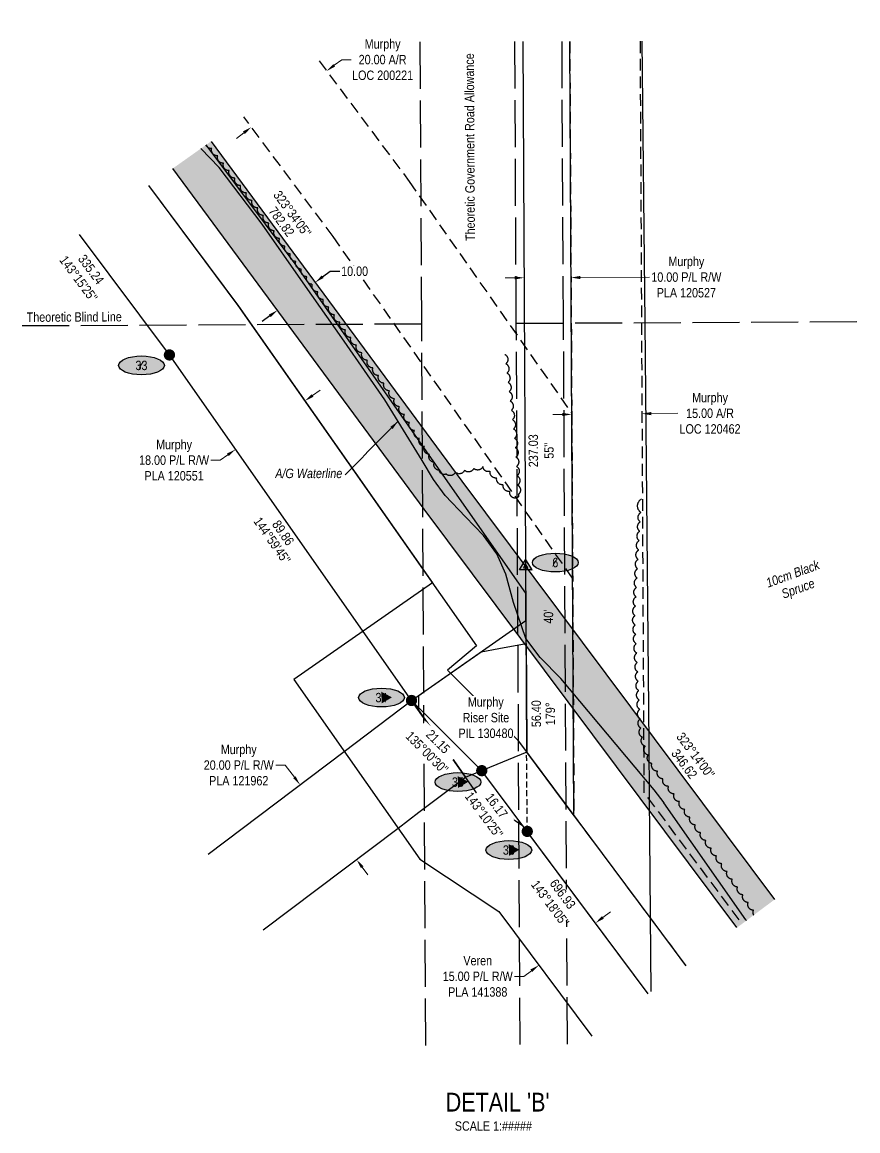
# Model space of a CAD drawing. Extents: x 522460 to 527368, y 6046501 to 6050026.
# Drawn here: x 522489 to 523379, y 6046619 to 6047799 of the extents above; entities that cross this region are included whole.
import ezdxf
from ezdxf.enums import TextEntityAlignment as Align

# ---------------------------------------------------------------- set-up
doc = ezdxf.new("R2010")
doc.units = 0
doc.header["$LTSCALE"] = 5
doc.header["$PDSIZE"] = 0.5
for name, pattern in [('0', [1, 1, 0]), ('foc-ACCESSROAD', [3.75, 2.5, -1.25]), ('foc-TRAV', [1.875, 1.25, -0.625]), ('foc-UNSURVEYED', [12.5, 10, -2.5])]:
    doc.linetypes.add(name, pattern=pattern)
doc.layers.get('Defpoints').update_dxf_attribs({"color": 9})
for name, color, linetype in [('AS-PIPE-AG', 44, 'Continuous'), ('AS-PIPE-UG-T', 44, 'Continuous'), ('C-AR', 13, 'foc-ACCESSROAD'), ('C-RW', 13, 'Continuous'), ('C-WS', 13, 'foc-ACCESSROAD'), ('DETAIL-T', 7, 'Continuous'), ('F-RW', 190, 'Continuous'), ('L-BD1', 253, 'Continuous'), ('L-MON', 1, 'Continuous'), ('L-ROAD-T', 7, 'Continuous'), ('L-USEC', 7, 'foc-UNSURVEYED'), ('P-ELEVATION', 7, 'Continuous'), ('P-PROPOSED', 10, 'Continuous'), ('P-PROPOSED-H', 21, 'Continuous'), ('P-STATION', 7, 'Continuous'), ('P-TRAV', 4, 'foc-TRAV'), ('P-TXT', 4, 'Continuous'), ('T-BUSH', 110, '0'), ('T-BUSH-T', 110, 'Continuous')]:
    doc.layers.add(name, color=color, linetype=linetype)
for name, color, linetype, lineweight in [('C-AR-T', 13, 'Continuous', 9), ('C-RW-T', 13, 'Continuous', 9), ('C-WS-T', 13, 'Continuous', 9), ('F-RW-T', 190, 'Continuous', 9)]:
    doc.layers.add(name, color=color, linetype=linetype, lineweight=lineweight)
doc.styles.add('80', font='ARIALN.TTF', dxfattribs={"height": 10})
doc.styles.add('80CG', font='ARIALN.TTF', dxfattribs={"height": 10})
doc.styles.add('80L', font='ARIALN.TTF', dxfattribs={"height": 10})
doc.dimstyles.new('Compass 5 000', dxfattribs={"dimscale": 5, "dimtxt": 9, "dimasz": 2, "dimexe": 0.2, "dimexo": 0.0625, "dimgap": 0.5, "dimtad": 0, "dimtih": 1, "dimtoh": 1, "dimzin": 0, "dimdsep": 46, "dimtxsty": '80CG', "dimcen": 0.1, "dimse1": 1, "dimse2": 1, "dimclrd": 256, "dimclrt": 256, "dimaunit": 1, "dimadec": 4, "dimazin": 0, "dimtfac": 0.06, "dimtofl": 0, "dimtmove": 0, "dimatfit": 1, "dimfxl": 0.2, "dimtolj": 1, "dimtzin": 0, "dimlwd": -1, "dimarcsym": 0})

# ---------------------------------------------------------------- blocks, each defined once
blk = doc.blocks.new('*D394')
at = {"layer": 'C-AR-T', "transparency": 16777216}
for p, q in [((522769.4, 6047008.4), (522759.4, 6047008.4)), ((522779.1, 6046995.5), (522769.4, 6047008.4)), ((522851.3, 6046899.7), (522857.3, 6046891.7))]:
    blk.add_line(p, q, dxfattribs=at)
for points in [[(522780.4, 6046996.5), (522777.8, 6046994.5), (522785.1, 6046987.5)], [(522852.7, 6046900.7), (522850, 6046898.7), (522845.3, 6046907.7)]]:
    blk.add_solid(points, dxfattribs=at)
at = {"layer": 'Defpoints', "color": 0, "transparency": 16777216}
for p in [(522948.5, 6047110.6), (523008.7, 6047030.8), (522845.3, 6046907.7)]:
    blk.add_point(p, dxfattribs=at)
at = {"layer": 'C-AR-T', "transparency": 16777216, "insert": (522719.9, 6047008.4), "char_height": 10, "attachment_point": 5, "style": '80CG', "bg_fill": 3, "box_fill_scale": 1.1, "bg_fill_color": 256, "bg_fill_true_color": 13158600, "bg_fill_transparency": 0}
blk.add_mtext('\\A1;Murphy\\P20.00 P/L R/W\\PPLA 121962', dxfattribs=at)
blk = doc.blocks.new('*D395')
at = {"layer": 'C-AR-T', "transparency": 16777216}
for p, q in [((523064.3, 6047381.7), (523054.3, 6047381.6)), ((523158.9, 6047382.6), (523187.2, 6047382.9))]:
    blk.add_line(p, q, dxfattribs=at)
for points in [[(523064.3, 6047383.3), (523064.3, 6047380), (523074.3, 6047381.8)], [(523158.9, 6047384.3), (523159, 6047380.9), (523148.9, 6047382.5)]]:
    blk.add_solid(points, dxfattribs=at)
at = {"layer": 'Defpoints', "color": 0, "transparency": 16777216}
for p in [(523074.3, 6047380.8), (523148.9, 6047382.5), (523149, 6047381.5)]:
    blk.add_point(p, dxfattribs=at)
at = {"layer": 'C-AR-T', "transparency": 16777216, "insert": (523221.4, 6047382.9), "char_height": 10, "attachment_point": 5, "style": '80CG'}
blk.add_mtext('\\A1;Murphy\\P15.00 A/R\\PLOC 120462', dxfattribs=at)
blk = doc.blocks.new('fdia')
at = {"color": 255, "const_width": 1}
blk.add_lwpolyline([(-0.5, 0, 1), (0.5, 0, 1)], format="xyb", close=True, dxfattribs=at)
blk = doc.blocks.new('Fdiaa')
blk.add_blockref('fdia', (0, 0))
blk = doc.blocks.new('fdib')
at = {"color": 1, "const_width": 1.6}
blk.add_lwpolyline([(-0.4, 0, 1), (0.4, 0, 1)], format="xyb", close=True, dxfattribs=at)
at = {"color": 1}
blk.add_circle((0, 0), 0.8, dxfattribs=at)
blk = doc.blocks.new('Fdibb')
blk.add_blockref('fdib', (0, 0))
blk = doc.blocks.new('fdicc')
for name in ['Fdibb', 'Fdiaa']:
    blk.add_blockref(name, (0, 0))
blk = doc.blocks.new('FDI')
blk.add_blockref('fdicc', (0, 0))
blk = doc.blocks.new('TRIA')
blk.add_hatch(color=255).paths.add_polyline_path([(-0.04, 1.52), (-1.47, -0.87), (1.39, -0.87)])
blk = doc.blocks.new('Hybrid_EC')
at = {"color": 251}
for points in [[(-1.3, -0.74), (0, 1.42), (1.3, -0.74)], [(0.47, -0.26), (0, 0.53), (-0.47, -0.26)]]:
    blk.add_lwpolyline(points, close=True, dxfattribs=at)
at = {"layer": 'Defpoints'}
blk.add_circle((0, 0), 0.05, dxfattribs=at)
at = {"xscale": 1.2, "yscale": 1.2, "zscale": 1.2}
blk.add_blockref('TRIA', (0.05, 0.06), dxfattribs=at)
blk = doc.blocks.new('*D397')
at = {"layer": 'C-RW-T', "transparency": 16777216}
for p, q in [((523013.5, 6047527.1), (523003.5, 6047527.1)), ((523083.5, 6047527.5), (523157.1, 6047527.9))]:
    blk.add_line(p, q, dxfattribs=at)
for points in [[(523013.5, 6047528.8), (523013.5, 6047525.4), (523023.5, 6047527.2)], [(523083.5, 6047529.2), (523083.5, 6047525.8), (523073.5, 6047527.4)]]:
    blk.add_solid(points, dxfattribs=at)
at = {"layer": 'Defpoints', "color": 0, "transparency": 16777216}
for p in [(523023.5, 6047529.6), (523023.5, 6047527.2), (523073.5, 6047529.9)]:
    blk.add_point(p, dxfattribs=at)
at = {"layer": 'C-RW-T', "transparency": 16777216, "insert": (523196.2, 6047527.9), "char_height": 10, "attachment_point": 5, "style": '80CG'}
blk.add_mtext('\\A1;Murphy\\P10.00 P/L R/W\\PPLA 120527', dxfattribs=at)
blk = doc.blocks.new('*D411')
at = {"layer": 'Defpoints', "color": 0, "transparency": 16777216}
for p in [(522801.2, 6047522.3), (522806.1, 6047515.7), (522765.9, 6047486)]:
    blk.add_point(p, dxfattribs=at)
at = {"layer": 'P-TXT', "transparency": 16777216}
for p, q in [((522809.2, 6047528.2), (522817.3, 6047534.1)), ((522817.3, 6047534.1), (522827.3, 6047534.1)), ((522752.9, 6047486.7), (522744.9, 6047480.7))]:
    blk.add_line(p, q, dxfattribs=at)
for points in [[(522808.2, 6047529.6), (522810.2, 6047526.9), (522801.2, 6047522.3)], [(522751.9, 6047488), (522753.9, 6047485.3), (522761, 6047492.6)]]:
    blk.add_solid(points, dxfattribs=at)
at = {"layer": 'P-TXT', "transparency": 16777216, "insert": (522843.2, 6047534.1), "char_height": 10, "attachment_point": 5, "style": '80CG', "bg_fill": 3, "box_fill_scale": 1.1, "bg_fill_color": 256, "bg_fill_true_color": 13158600, "bg_fill_transparency": 0}
blk.add_mtext('\\A1;10.00', dxfattribs=at)
blk = doc.blocks.new('*U407')
at = {"layer": 'P-ELEVATION'}
h = blk.add_hatch(color=111, dxfattribs=at)
h.dxf.hatch_style = 1
edge = h.paths.add_edge_path()
edge.add_ellipse((0, 0), major_axis=(-24.4, 0), ratio=0.410256, start_angle=0, end_angle=360)
at = {"layer": 'P-ELEVATION', "color": 7, "flags": 128}
blk.add_lwpolyline([(0, 0, 12.5, 0, 0), (-1.4, 0.9, 0, 0, 0)], format="xyseb", dxfattribs=at)
at = {"layer": 'P-ELEVATION', "color": 7}
blk.add_ellipse((0, 0), major_axis=(-24.4, 0), ratio=0.410256, dxfattribs=at)
at = {"layer": 'P-ELEVATION', "style": '80'}
blk.add_attdef('ELEVATION', text='', height=10, dxfattribs=at).set_placement((0, 0), align=Align.MIDDLE_CENTER)
blk = doc.blocks.new('*U412')
at = {"layer": 'P-ELEVATION'}
h = blk.add_hatch(color=111, dxfattribs=at)
h.dxf.hatch_style = 1
edge = h.paths.add_edge_path()
edge.add_ellipse((0, 0), major_axis=(-24.4, 0), ratio=0.410256, start_angle=0, end_angle=360)
at = {"layer": 'P-ELEVATION', "color": 7, "flags": 128}
blk.add_lwpolyline([(0, 0, 12.5, 0, 0), (11.1, 0.3, 0, 0, 0)], format="xyseb", dxfattribs=at)
at = {"layer": 'P-ELEVATION', "color": 7}
blk.add_ellipse((0, 0), major_axis=(-24.4, 0), ratio=0.410256, dxfattribs=at)
at = {"layer": 'P-ELEVATION', "style": '80'}
blk.add_attdef('ELEVATION', text='', height=10, dxfattribs=at).set_placement((0, 0), align=Align.MIDDLE_CENTER)
blk = doc.blocks.new('*D413')
at = {"layer": 'C-RW-T', "transparency": 16777216}
for p, q in [((522798.5, 6047401.8), (522806.6, 6047407.6)), ((522700.2, 6047333), (522690.2, 6047333)), ((522708.4, 6047338.8), (522700.2, 6047333))]:
    blk.add_line(p, q, dxfattribs=at)
for points in [[(522797.5, 6047403.2), (522799.4, 6047400.5), (522790.3, 6047396.1)], [(522707.4, 6047340.1), (522709.3, 6047337.4), (522716.6, 6047344.5)]]:
    blk.add_solid(points, dxfattribs=at)
at = {"layer": 'Defpoints', "color": 0, "transparency": 16777216}
for p in [(522789.5, 6047397.2), (522715.8, 6047345.6), (522716.6, 6047344.5)]:
    blk.add_point(p, dxfattribs=at)
at = {"layer": 'C-RW-T', "transparency": 16777216, "insert": (522651.1, 6047333), "char_height": 10, "attachment_point": 5, "style": '80CG'}
blk.add_mtext('\\A1;Murphy\\P18.00 P/L R/W\\PPLA 120551', dxfattribs=at)
blk = doc.blocks.new('*D486')
at = {"layer": 'C-AR-T', "transparency": 16777216}
for p, q in [((522821.5, 6047753.4), (522829.5, 6047759.4)), ((522829.5, 6047759.4), (522839.5, 6047759.4)), ((522725.4, 6047681.6), (522717.4, 6047675.6))]:
    blk.add_line(p, q, dxfattribs=at)
for points in [[(522820.5, 6047754.7), (522822.5, 6047752), (522813.5, 6047747.4)], [(522724.4, 6047683), (522726.4, 6047680.3), (522733.4, 6047687.6)]]:
    blk.add_solid(points, dxfattribs=at)
at = {"layer": 'Defpoints', "color": 0, "transparency": 16777216}
for p in [(522813.5, 6047747.4), (522833.6, 6047720.5), (522753.5, 6047660.7)]:
    blk.add_point(p, dxfattribs=at)
at = {"layer": 'C-AR-T', "transparency": 16777216, "insert": (522873, 6047759.4), "char_height": 10, "attachment_point": 5, "style": '80CG'}
blk.add_mtext('\\A1;Murphy\\P20.00 A/R\\PLOC 200221', dxfattribs=at)
blk = doc.blocks.new('*D487')
at = {"layer": 'Defpoints', "color": 0, "transparency": 16777216}
for p in [(523103.5, 6046834.8), (523039.3, 6046795.5), (523043.4, 6046790)]:
    blk.add_point(p, dxfattribs=at)
at = {"layer": 'F-RW-T', "transparency": 16777216}
for p, q in [((523107.4, 6046846.2), (523115.4, 6046852.2)), ((523023.3, 6046783.5), (523013.3, 6046783.5)), ((523031.3, 6046789.5), (523023.3, 6046783.5))]:
    blk.add_line(p, q, dxfattribs=at)
for points in [[(523106.4, 6046847.6), (523108.4, 6046844.9), (523099.4, 6046840.2)], [(523030.3, 6046790.8), (523032.3, 6046788.1), (523039.3, 6046795.5)]]:
    blk.add_solid(points, dxfattribs=at)
at = {"layer": 'F-RW-T', "transparency": 16777216, "insert": (522974.2, 6046783.5), "char_height": 10, "attachment_point": 5, "style": '80CG'}
blk.add_mtext('\\A1;Veren\\P15.00 P/L R/W\\PPLA 141388', dxfattribs=at)

msp = doc.modelspace()

# ---------------------------------------------------------------- hatches: boundary and pattern name
at = {"layer": 'P-PROPOSED-H'}
h = msp.add_hatch(color=256, dxfattribs=at)
h.dxf.hatch_style = 1
h.paths.add_polyline_path([(522690.414, 6047672.411), (522957.364, 6047310.615), (523290.106, 6046865.294), (523250.072, 6046835.381), (522917.241, 6047280.823), (522649.633, 6047643.512)])

# ---------------------------------------------------------------- linework, layer by layer
at = {"layer": 'AS-PIPE-AG', "flags": 128}
msp.add_lwpolyline([(523260.111, 6046842.882), (523259.483, 6046843.795), (523172.323, 6046968.34), (523172.423, 6046968.305), (523162.053, 6046981.985), (523062.798, 6047100.58), (523040.533, 6047123.005), (523025.448, 6047143.33), (523012.393, 6047181.37), (523004.118, 6047211.53), (522994.473, 6047233.28), (522980.508, 6047252.805), (522961.358, 6047272.845), (522939.678, 6047295.58), (522927.048, 6047312.62), (522915.073, 6047332.76), (522875.393, 6047397.42), (522831.928, 6047459.74), (522788.498, 6047521.985), (522744.963, 6047584.195), (522699.173, 6047644.49), (522679.55, 6047664.712)], dxfattribs=at)
at = {"layer": 'C-AR', "flags": 128}
for points in [[(523072.131, 6047778.853), (523076.598, 6046954.467), (523195.656, 6046794.725)], [(523146.931, 6047778.997), (523151.006, 6046979.195), (523255.329, 6046839.313)]]:
    msp.add_lwpolyline(points, dxfattribs=at)
at = {"layer": 'C-AR'}
msp.add_lwpolyline([(522805.379, 6047758.24), (522901.267, 6047629.802), (523074.331, 6047382.763), (523075.051, 6047207.537), (522820.274, 6047571.217), (522725.289, 6047698.447)], dxfattribs=at)
at = {"layer": 'C-RW', "flags": 128}
for points in [[(523022.157, 6047778.756), (523026.257, 6047022.002), (523076.598, 6046954.467), (523072.131, 6047778.853)], [(523158.854, 6046767.224), (523158.075, 6046848.699), (523156.908, 6046975.337), (523156.53, 6047030.853), (523152.293, 6047479.457), (523149.334, 6047779.002)], [(522623.891, 6047625.27), (522719.048, 6047497.791), (522972.931, 6047135.259), (522942.187, 6047109.464), (523016.386, 6047035.246), (523195.667, 6046794.73)], [(523155.633, 6046764.817), (522978.483, 6047002.475), (522903.758, 6047077.22), (522646.148, 6047445.075), (522550.475, 6047573.244)], [(522687.267, 6046913.618), (522831.918, 6047022.931), (522903.758, 6047077.22), (522911.104, 6047066.732), (522961.17, 6046995.272), (522911.693, 6046957.885), (522889.388, 6046941.027), (522745.847, 6046832.559)]]:
    msp.add_lwpolyline(points, dxfattribs=at)
at = {"layer": 'C-WS', "linetype": 'ByBlock', "flags": 128}
msp.add_lwpolyline([(522978.657, 6047002.441), (522961.539, 6046995.44), (522911.473, 6047066.91), (522911.39, 6047082.366), (522918.094, 6047087.072), (522977.817, 6047128.984), (522996.534, 6047132.484), (523025.583, 6047137.92), (523026.024, 6047093.025), (523026.426, 6047022.096), (522980.713, 6047003.289), (522978.657, 6047002.441)], close=True, dxfattribs=at)
at = {"layer": 'F-RW', "flags": 128}
for points in [[(523155.642, 6046764.824), (523022.605, 6046943.306), (522976.331, 6046973.995), (522903.835, 6047077.324), (523025.496, 6047162.452), (523025.34, 6047191.333), (522779.878, 6047541.885), (522685.202, 6047668.718)], [(522624.022, 6047625.363), (522719.806, 6047497.044), (522925.949, 6047202.586), (522852.197, 6047150.98), (522778.468, 6047099.39), (522912.453, 6046908.42), (522996.818, 6046852.47), (523095.592, 6046719.955)]]:
    msp.add_lwpolyline(points, dxfattribs=at)
at = {"layer": 'L-USEC'}
for p, q in [((522914.691, 6047478.277), (522913.067, 6047778.545)), ((523015.238, 6047478.821), (523013.615, 6047778.74)), ((523065.511, 6047479.092), (523063.89, 6047778.837)), ((522489.471, 6047476.252), (522914.691, 6047478.277)), ((522918.846, 6046709.829), (522914.691, 6047478.277)), ((523015.238, 6047478.778), (523378.654, 6047480.596)), ((523019.39, 6046710.814), (523015.238, 6047478.82)), ((523069.662, 6046711.307), (523065.511, 6047479.092))]:
    msp.add_line(p, q, dxfattribs=at)
at = {"layer": 'P-TRAV'}
msp.add_line((523026.908, 6046937.805), (523026.258, 6047021.93), dxfattribs=at)
at = {"layer": 'T-BUSH', "flags": 128}
for points in [[(523003.044, 6047445.677, -0.52056705), (523004.205, 6047435.749, -0.52056705), (523005.366, 6047425.822, -0.52056705), (523006.527, 6047415.895, -0.52056705), (523007.688, 6047405.968, -0.52056705), (523008.849, 6047396.04, -0.52056705), (523010.01, 6047386.113, -0.52056705), (523011.17, 6047376.186, -0.52056705), (523012.331, 6047366.259, -0.52056705), (523013.492, 6047356.332, -0.52056705), (523014.297, 6047346.373, -0.52056705), (523014.914, 6047336.397, -0.52056705), (523015.53, 6047326.421, -0.52056705), (523016.146, 6047316.445, -0.52056705), (523016.763, 6047306.469, -0.52056705), (523017.379, 6047296.493, -0.52056705), (523015.301, 6047292.6, -0.52056705), (523008.329, 6047299.761, -0.52056705), (523001.356, 6047306.922, -0.52056705), (522994.383, 6047314.083, -0.52056705), (522987.411, 6047321.244, -0.52056705), (522979.762, 6047326.212, -0.52056705), (522969.969, 6047324.215, -0.52056705), (522960.176, 6047322.218, -0.52056705), (522950.382, 6047320.222, -0.52056705), (522940.589, 6047318.225, -0.52056705), (522933.37, 6047322.248, -0.52056705), (522928.051, 6047330.71, -0.52056705), (522922.732, 6047339.171, -0.52056705), (522917.413, 6047347.633, -0.52056705), (522912.094, 6047356.095, -0.52056705), (522906.775, 6047364.557, -0.52056705), (522901.455, 6047373.019, -0.52056705), (522896.136, 6047381.481, -0.52056705), (522890.817, 6047389.943, -0.52056705), (522885.498, 6047398.405, -0.52056705), (522880.179, 6047406.867, -0.52056705), (522874.444, 6047415.048, -0.52056705), (522868.575, 6047423.138, -0.52056705), (522862.707, 6047431.229, -0.52056705), (522856.839, 6047439.32, -0.52056705), (522850.97, 6047447.411, -0.52056705), (522845.102, 6047455.501, -0.52056705), (522839.234, 6047463.592, -0.52056705), (522833.365, 6047471.683, -0.52056705), (522827.497, 6047479.774, -0.52056705), (522821.63, 6047487.866, -0.52056705), (522815.774, 6047495.965, -0.52056705), (522809.918, 6047504.065, -0.52056705), (522804.063, 6047512.165, -0.52056705), (522798.207, 6047520.264, -0.52056705), (522792.351, 6047528.364, -0.52056705), (522786.495, 6047536.464, -0.52056705), (522780.639, 6047544.564, -0.52056705), (522774.801, 6047552.677, -0.52056705), (522769.068, 6047560.863, -0.52056705), (522763.334, 6047569.05, -0.52056705), (522757.601, 6047577.237, -0.52056705), (522751.867, 6047585.424, -0.52056705), (522746.133, 6047593.61, -0.52056705), (522740.168, 6047601.627, -0.52056705), (522734.078, 6047609.552, -0.52056705), (522727.988, 6047617.477, -0.52056705), (522721.898, 6047625.402, -0.52056705), (522715.807, 6047633.328, -0.52056705), (522709.717, 6047641.253, -0.52056705), (522703.627, 6047649.178, -0.52056705), (522697.537, 6047657.103, -0.52056705), (522691.125, 6047664.769, -0.329), (522684.931, 6047668.526, -0.329)], [(523267.902, 6046848.704, -0.22246742), (523267.601, 6046853.868, -0.52056705), (523261.998, 6046862.144, -0.52056705), (523256.369, 6046870.403, -0.52056705), (523250.739, 6046878.662, -0.52056705), (523245.11, 6046886.92, -0.52056705), (523239.48, 6046895.179, -0.52056705), (523233.851, 6046903.438, -0.52056705), (523228.221, 6046911.697, -0.52056705), (523222.592, 6046919.955, -0.52056705), (523216.963, 6046928.214, -0.52056705), (523211.333, 6046936.473, -0.52056705), (523205.704, 6046944.732, -0.52056705), (523200.074, 6046952.99, -0.52056705), (523194.445, 6046961.249, -0.52056705), (523188.815, 6046969.508, -0.52056705), (523183.124, 6046977.723, -0.52056705), (523177.23, 6046985.795, -0.52056705), (523171.336, 6046993.867, -0.52056705), (523165.441, 6047001.939, -0.52056705), (523159.547, 6047010.01, -0.52056705), (523155.445, 6047018.989, -0.52056705), (523152.431, 6047028.519, -0.52056705), (523149.418, 6047038.049, -0.52056705), (523147.664, 6047047.808, -0.52056705), (523147.127, 6047057.788, -0.52056705), (523146.591, 6047067.769, -0.52056705), (523146.054, 6047077.749, -0.52056705), (523145.518, 6047087.729, -0.52056705), (523144.981, 6047097.71, -0.52056705), (523144.445, 6047107.69, -0.52056705), (523143.908, 6047117.671, -0.52056705), (523143.372, 6047127.651, -0.52056705), (523142.835, 6047137.632, -0.52056705), (523142.299, 6047147.612, -0.52056705), (523141.763, 6047157.593, -0.52056705), (523141.521, 6047167.573, -0.52056705), (523142.082, 6047177.552, -0.52056705), (523142.642, 6047187.531, -0.52056705), (523143.203, 6047197.51, -0.52056705), (523143.763, 6047207.489, -0.52056705), (523144.324, 6047217.469, -0.52056705), (523144.884, 6047227.448, -0.52056705), (523145.445, 6047237.427, -0.52056705), (523146.005, 6047247.406, -0.52056705), (523146.566, 6047257.385, -0.52056705), (523147.126, 6047267.364, -0.52056705), (523147.687, 6047277.344, -0.52056705), (523148.501, 6047291.842)]]:
    msp.add_lwpolyline(points, format="xyb", dxfattribs=at)

# ---------------------------------------------------------------- block references
at = {"layer": 'L-MON', "xscale": 4.99743855, "yscale": 4.99743855, "zscale": 4.99743855}
for name, p in [('FDI', (522646.148, 6047445.075)), ('Hybrid_EC', (523025.185, 6047219.848)), ('FDI', (523026.908, 6046937.805))]:
    msp.add_blockref(name, p, dxfattribs=at)
at = {"layer": 'P-STATION', "xscale": 0.9989756924359212, "yscale": 0.9989756924359212, "zscale": 0.9989756924359212}
for p, values in [((522616.377, 6047433.945), {'ELEVATION': '33'}), ((523056.742, 6047224.015), {'ELEVATION': '6'})]:
    msp.add_blockref('*U407', p, dxfattribs=at).add_auto_attribs(values)

# ---------------------------------------------------------------- texts
at = {"color": 0, "insert": (522990.856, 6046629.189), "char_height": 9.98976, "attachment_point": 2, "style": '80'}
msp.add_mtext('SCALE 1:#####', dxfattribs=at)
at = {"layer": 'DETAIL-T', "color": 3, "insert": (522995.412, 6046649.586), "char_height": 19.9795, "width": 223.62872, "attachment_point": 5, "style": '80CG'}
msp.add_mtext("DETAIL 'B'", dxfattribs=at)
at = {"layer": 'L-BD1', "style": '80L'}
for s, height, rotation, p in [("323°34'05''", 9.99488, 306.4316, (522776.98, 6047595.371)), ('782.82', 9.9949, 306.4316, (522765.521, 6047586.912)), ("144°59'45''", 9.99488, 305.0037, (522755.509, 6047247.531)), ('89.86', 9.9949, 305.0037, (522767.175, 6047255.701)), ("40'", 9.9949, 90.278, (523049.433, 6047166.453)), ('56.40', 9.9949, 90.3334, (523036.488, 6047063.121)), ('179%%D', 9.9949, 90.3334, (523051.48, 6047063.209)), ("323°14'00''", 9.99488, 306.9628, (523206.044, 6047018.715)), ('346.62', 9.9949, 306.9628, (523194.065, 6047009.7))]:
    msp.add_text(s, height=height, rotation=rotation, dxfattribs=at).set_placement(p, align=Align.MIDDLE)
at = {"layer": 'L-ROAD-T', "style": '80L'}
for s, rotation, p in [('Theoretic Government Road Allowance', 90.288889, (522965.708, 6047666.268)), ('Theoretic Blind Line', 0.272846, (522544.851, 6047485.498))]:
    msp.add_text(s, height=9.99487, rotation=rotation, dxfattribs=at).set_placement(p, align=Align.MIDDLE_CENTER)
at = {"layer": 'T-BUSH-T', "insert": (523255.686, 6047197.864), "char_height": 9.99487, "attachment_point": 1, "rotation": 20, "style": '80L'}
msp.add_mtext_dynamic_manual_height_columns('\\pi25.70592;{\\fArial Narrow|b0|i1|c0|p34;10cm Black \\P\\pi37.1632;Spruce}', width=109.50616, gutter_width=49.974, heights=[0], dxfattribs=at)

# ---------------------------------------------------------------- dimensions: what is measured, and where the dimension line sits
at = {"layer": 'C-AR-T'}
dim = msp.add_linear_dim(base=(522813.478, 6047747.393), p1=(522753.478, 6047660.689), p2=(522833.569, 6047720.482), angle=36.74372, text='Murphy\\P20.00 A/R\\PLOC 200221', dimstyle='Compass 5 000', dxfattribs=at)
dim.commit()
dim.dimension.update_dxf_attribs({"geometry": '*D486', "text_midpoint": (522873.017, 6047759.358), "dimtype": 161})
at = {"layer": 'C-RW-T'}
dim = msp.add_linear_dim(base=(523023.52, 6047527.17), p1=(523073.48, 6047529.898), p2=(523023.506, 6047529.627), angle=180.310467, text='Murphy\\P10.00 P/L R/W\\PPLA 120527', dimstyle='Compass 5 000', dxfattribs=at)
dim.commit()
dim.dimension.update_dxf_attribs({"geometry": '*D397', "text_midpoint": (523196.199, 6047527.894), "dimtype": 161})

# ---------------------------------------------------------------- leaders
at = {"layer": 'AS-PIPE-UG-T', "path_type": 1}
msp.add_leader([(522889.477, 6047374.47), (522833.116, 6047317.529)], dimstyle='Compass 5 000', override={"dimgap": 0.5, "dimtad": 0}, dxfattribs=at)

# ---------------------------------------------------------------- next in the draw order: texts
at = {"layer": 'AS-PIPE-UG-T', "insert": (522758.793, 6047323.952), "char_height": 9.99488, "attachment_point": 1, "style": '80L', "bg_fill": 3, "box_fill_scale": 1.15, "bg_fill_color": 256, "bg_fill_true_color": 256, "bg_fill_transparency": 0}
msp.add_mtext_dynamic_manual_height_columns('{\\fArial Narrow|b0|i1|c0|p34;A/G Waterline}', width=70.38222, gutter_width=49.974, heights=[0], dxfattribs=at)
at = {"layer": 'L-BD1', "insert": (522566.858, 6047539.086), "char_height": 9.99488, "width": 45.14392, "attachment_point": 2, "rotation": 306.7669, "style": '80L', "bg_fill": 3, "box_fill_scale": 1.1, "bg_fill_color": 256, "bg_fill_transparency": 0}
msp.add_mtext("335.24\\P143°15'25''", dxfattribs=at)

# ---------------------------------------------------------------- next in the draw order: linework, layer by layer
at = {"layer": 'P-PROPOSED', "flags": 128}
for points in [[(522690.414, 6047672.411), (522957.364, 6047310.615), (523290.106, 6046865.294)], [(523250.072, 6046835.381), (522917.241, 6047280.823), (522649.633, 6047643.512)]]:
    msp.add_lwpolyline(points, dxfattribs=at)

# ---------------------------------------------------------------- next in the draw order: dimensions: what is measured, and where the dimension line sits
at = {"layer": 'C-RW-T'}
dim = msp.add_aligned_dim(p1=(522789.482, 6047397.216), p2=(522715.799, 6047345.616), distance=1.364, text='Murphy\\P18.00 P/L R/W\\PPLA 120551', dimstyle='Compass 5 000', dxfattribs=at)
dim.commit()
dim.dimension.update_dxf_attribs({"geometry": '*D413', "text_midpoint": (522651.113, 6047333.026)})

# ---------------------------------------------------------------- next in the draw order: texts
at = {"layer": 'L-BD1', "attachment_point": 2, "style": '80L', "bg_fill": 3, "box_fill_scale": 1.1, "bg_fill_color": 256, "bg_fill_transparency": 0}
for s, insert, char_height, width, rotation in [("237.03 \\P55''", (523028.353, 6047343.008), 9.9949, 34.60477, 90.3105), ("21.15 135°00'30''", (522935.585, 6047036.954), 9.99488, 47.47958, 314.9923), ("16.17\\P143°10'25''", (522998.288, 6046968.203), 9.99488, 45.16404, 306.8259), ("696.93\\P143°18'05''", (523068.711, 6046874.193), 9.99488, 47.02304, 306.698)]:
    msp.add_mtext(s, dxfattribs=dict(at, insert=insert, char_height=char_height, width=width, rotation=rotation))

# ---------------------------------------------------------------- next in the draw order: dimensions: what is measured, and where the dimension line sits
at = {"layer": 'P-TXT'}
dim = msp.add_linear_dim(base=(522801.192, 6047522.275), p1=(522765.858, 6047485.992), p2=(522806.071, 6047515.663), angle=36.421636, text='10.00', dimstyle='Compass 5 000', override={"dimtfill": 1}, dxfattribs=at)
dim.commit()
dim.dimension.update_dxf_attribs({"geometry": '*D411', "text_midpoint": (522843.223, 6047534.149), "dimtype": 161})

# ---------------------------------------------------------------- next in the draw order: dimensions: what is measured, and where the dimension line sits
at = {"layer": 'C-AR-T'}
dim = msp.add_linear_dim(base=(523148.947, 6047382.492), p1=(523074.288, 6047380.787), p2=(523148.956, 6047381.525), angle=0.566326, text='Murphy\\P15.00 A/R\\PLOC 120462', dimstyle='Compass 5 000', dxfattribs=at)
dim.commit()
dim.dimension.update_dxf_attribs({"geometry": '*D395', "text_midpoint": (523221.432, 6047382.87), "dimtype": 161})
dim = msp.add_linear_dim(base=(522845.307, 6046907.672), p1=(522948.486, 6047110.617), p2=(523008.659, 6047030.761), angle=306.998641, text='Murphy\\P20.00 P/L R/W\\PPLA 121962', dimstyle='Compass 5 000', override={"dimtxt": 10, "dimtfill": 1}, dxfattribs=at)
dim.commit()
dim.dimension.update_dxf_attribs({"geometry": '*D394', "text_midpoint": (522719.861, 6047008.41), "dimtype": 161})
at = {"layer": 'F-RW-T'}
dim = msp.add_aligned_dim(p1=(523103.497, 6046834.761), p2=(523043.404, 6046789.969), distance=-6.844, text='Veren\\P15.00 P/L R/W\\PPLA 141388', dimstyle='Compass 5 000', dxfattribs=at)
dim.commit()
dim.dimension.update_dxf_attribs({"geometry": '*D487', "text_midpoint": (522974.193, 6046783.504)})

# ---------------------------------------------------------------- next in the draw order: block references
at = {"layer": 'L-MON', "xscale": 4.99743855, "yscale": 4.99743855, "zscale": 4.99743855}
for p in [(522903.758, 6047077.22), (522978.483, 6047002.475)]:
    msp.add_blockref('FDI', p, dxfattribs=at)
at = {"layer": 'P-STATION', "xscale": 0.9989756924359212, "yscale": 0.9989756924359212, "zscale": 0.9989756924359212}
for p, values in [((522871.818, 6047080.266), {'ELEVATION': '34'}), ((522953.129, 6046990.358), {'ELEVATION': '35'}), ((523007.358, 6046917.994), {'ELEVATION': '36'})]:
    msp.add_blockref('*U412', p, dxfattribs=at).add_auto_attribs(values)

# ---------------------------------------------------------------- next in the draw order: texts
at = {"layer": 'C-WS-T', "insert": (522953.2, 6047080.609), "char_height": 9.99487, "attachment_point": 1, "style": '80L', "bg_fill": 3, "box_fill_scale": 1.15, "bg_fill_color": 256, "bg_fill_true_color": 256, "bg_fill_transparency": 0}
msp.add_mtext_dynamic_manual_height_columns('\\pi10.44368;Murphy\\P\\pi4.93151;Riser Site\\P\\pi0.48972;PIL 130480', width=58.11246, gutter_width=49.974, heights=[0], dxfattribs=at)

doc.saveas('drawing.dxf')
